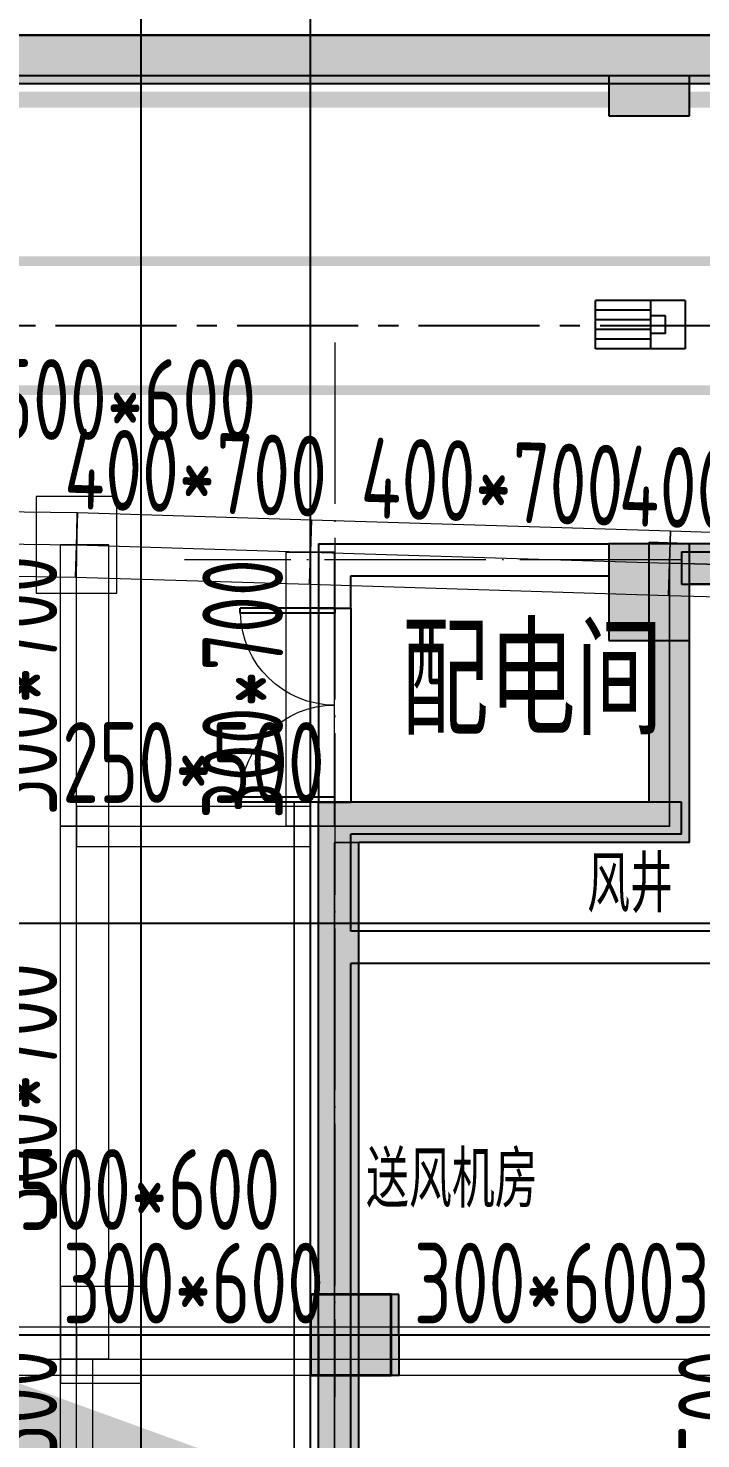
# Model space of a CAD drawing. Extents: x 369444 to 684549, y -549309 to 575337.
# Drawn here: x 505025 to 509194, y 462063 to 470800 of the extents above; entities that cross this region are included whole.
import ezdxf

# ---------------------------------------------------------------- set-up
doc = ezdxf.new("R2010")
doc.units = 0
doc.header["$LTSCALE"] = 1000
doc.header["$MEASUREMENT"] = 0
for name, pattern in [('__DASH', [0.35, 0.25, -0.1]), ('CENTER2', [1.125, 0.75, -0.125, 0.125, -0.125]), ('DASH', [0.35, 0.25, -0.1]), ('DOTE', [2.42, 2, -0.2, 0.02, -0.2])]:
    doc.linetypes.add(name, pattern=pattern)
for name, color, linetype, lineweight, true_color in [('-1-0-1', 7, 'Continuous', 0, 0xc0c0c0), ('-1-1-2', 7, 'Continuous', 0, 0xc0c0c0), ('-2-0-1', 1, 'Continuous', 0, 0xff0000), ('-2-1-2', 9, 'Continuous', 0, 0x808080), ('1-6-1', 7, 'Continuous', 0, 0x55ff55), ('1-6-2', 7, 'Continuous', 0, 0x55ff55), ('11-6-1', 2, 'Continuous', 0, 0xffff00), ('11-6-2', 2, 'Continuous', 0, 0xffff00), ('11-6-5', 2, 'Continuous', 0, 0xffff00), ('12-6-1', 4, 'Continuous', 0, 0x00ffff), ('12-6-2', 4, 'Continuous', 0, 0x00ffff), ('12-6-5', 4, 'Continuous', 0, 0x00ffff)]:
    doc.layers.add(name, color=color, linetype=linetype, lineweight=lineweight, true_color=true_color)
for name, color, linetype in [('A-WALL-HATCH', 8, 'Continuous'), ('COLUMN', 9, 'Continuous'), ('DOTE', 1, 'Continuous'), ('DUCT-排烟中心线', 5, 'CENTER2'), ('DUCT-排烟管', 2, 'Continuous'), ('HS-A-轮廓线-地下室', 3, 'DASH'), ('PUB_HATCH', 8, 'Continuous'), ('WALL', 9, 'Continuous'), ('WINDOW', 4, 'Continuous'), ('二期轮廓线', 8, 'DASH'), ('填充', 8, 'Continuous'), ('房间名称', 72, 'Continuous'), ('防火分区线', 7, 'Continuous'), ('风管标注', 3, 'Continuous')]:
    doc.layers.add(name, color=color, linetype=linetype)
for name, color, linetype, lineweight in [('DOTE2', 122, 'DOTE', 9), ('TEXT', 7, 'Continuous', 13), ('柱', 2, 'Continuous', 35)]:
    doc.layers.add(name, color=color, linetype=linetype, lineweight=lineweight)
doc.styles.add('_HZTXT', font='txt.shx', dxfattribs={"width": 0.8, "bigfont": 'HZTXT.shx'})
doc.styles.add('HNSJY', font='hnsjy-07.shx', dxfattribs={"width": 0.8, "bigfont": 'hnsjy-hz.shx'})
doc.styles.add('yjkcad', font='yjkeng.shx', dxfattribs={"width": 0.7, "height": 250, "bigfont": 'yjkchn.shx'})

# ---------------------------------------------------------------- blocks, each defined once
blk = doc.blocks.new('$DorLib2D$00000002')
for p, q in [((-0.5, 0), (-0.5, 0.4875)), ((-0.475, 0.4875), (-0.5, 0.4875)), ((-0.475, 0), (-0.475, 0.4875)), ((0.475, 0), (0.475, 0.4875)), ((0.475, 0.4875), (0.5, 0.4875)), ((0.5, 0), (0.5, 0.4875)), ((-0.5, 0), (-0.475, 0)), ((0.5, 0), (0.475, 0))]:
    blk.add_line(p, q)
at = {"lineweight": 13}
for centre, start, end in [((-0.4875, 0), 0, 88.53072), ((0.4875, 0), 91.46928, 180)]:
    blk.add_arc(centre, 0.4875, start, end, dxfattribs=at)
blk = doc.blocks.new('N-风管')
at = {"color": 0, "linetype": 'Continuous'}
for p, q in [((38489345054.336868, 3905563587, 2600.00001), (38489344498.336868, 3905563587, 2600.00001)), ((38489344840.499268, 3905563527, 2600.00001), (38489344498.336868, 3905563527, 2600.00001)), ((38489344840.499268, 3905563467, 2600.00001), (38489344498.336868, 3905563467, 2600.00001)), ((38489344931.127274, 3905563491, 2600.00001), (38489344840.499268, 3905563491, 2600.00001)), ((38489344840.499268, 3905563407, 2600.00001), (38489344498.336868, 3905563407, 2600.00001)), ((38489344840.499268, 3905563347, 2600.00001), (38489344498.336868, 3905563347, 2600.00001))]:
    blk.add_line(p, q, dxfattribs=at)
at = {"color": 0}
for p, q in [((38489344498.336868, 3905563287, 2600.00001), (38489344498.336868, 3905563587, 2600.00001)), ((38489344840.499268, 3905563287, 2600.00001), (38489344840.499268, 3905563587, 2600.00001)), ((38489345054.336868, 3905563587, 2600.00001), (38489345054.336868, 3905563287, 2600.00001)), ((38489344931.127274, 3905563383, 2600.00001), (38489344931.127274, 3905563491, 2600.00001)), ((38489344931.127274, 3905563383, 2600.00001), (38489344840.499268, 3905563383, 2600.00001)), ((38489345054.336868, 3905563287, 2600.00001), (38489344498.336868, 3905563287, 2600.00001))]:
    blk.add_line(p, q, dxfattribs=at)
at = {"layer": 'DUCT-排烟中心线', "color": 0}
blk.add_line((38489355400.452377, 3905563430.5), (38489338933.127274, 3905563430.5), dxfattribs=at)
at = {"layer": 'DUCT-排烟管', "color": 0, "const_width": 60}
for points in [[(38489355400.452377, 3905563830.5), (38489338933.127274, 3905563830.5)], [(38489338933.127274, 3905563030.5), (38489355400.452377, 3905563030.5)]]:
    blk.add_lwpolyline(points, dxfattribs=at)

msp = doc.modelspace()

# ---------------------------------------------------------------- hatches: boundary and pattern name
at = {"layer": 'A-WALL-HATCH'}
for points in [[(509124.6, 470256.6), (509124.6, 470756.6), (508624.6, 470756.6), (508624.6, 470256.6)], [(509124.6, 467007), (509124.6, 467607), (508624.6, 467607), (508624.6, 467007)], [(507323.3, 462457), (507321.9, 462957), (506821.9, 462957), (506823.3, 462457)]]:
    msp.add_hatch(color=256, dxfattribs=at).paths.add_polyline_path(points)
at = {"layer": 'PUB_HATCH'}
for points in [[(484428.7, 470517), (484558.7, 470457), (592974.6, 470457), (593274.6, 470757), (484408.7, 470757)], [(515104.6, 467407), (515124.6, 467607), (508874.6, 467607), (509124.6, 467357), (514974.6, 467357)], [(508874.6, 466007), (509124.6, 465757), (509124.6, 467357), (508874.6, 467607)], [(506824.6, 460907), (507074.6, 461157), (507074.6, 465757), (506824.6, 466007)], [(509124.6, 465757), (508874.6, 466007), (506824.6, 466007), (507074.6, 465757)]]:
    msp.add_hatch(color=256, dxfattribs=at).paths.add_polyline_path(points)
at = {"layer": 'PUB_HATCH', "linetype": 'ByBlock'}
for points in [[(508624.6, 470507), (508624.6, 470756.6), (508874.6, 470756.6), (508874.6, 470757), (500424.6, 470757), (500424.6, 470756.6), (500674.6, 470756.6), (500674.6, 470507)], [(516574.6, 470507), (516574.6, 470756.6), (516824.6, 470756.6), (516824.6, 470757), (508874.6, 470757), (508874.6, 470756.6), (509124.6, 470756.6), (509124.6, 470507)]]:
    msp.add_hatch(color=256, dxfattribs=at).paths.add_polyline_path(points)
at = {"layer": '填充'}
h = msp.add_hatch(color=8, dxfattribs=at)
h.dxf.hatch_style = 1
h.paths.add_polyline_path([(507274.5, 462457), (507274.5, 462957), (506774.5, 462957), (506774.5, 462457)], flags=17)
h.paths.add_polyline_path([(500674.5, 462457), (500674.5, 462957), (500174.5, 462957), (500174.5, 462457)], flags=17)
h.paths.add_polyline_path([(497874.5, 462457), (497874.5, 462957), (497374.5, 462957), (497374.5, 462457)], flags=17)
h.paths.add_polyline_path([(510074.5, 462457), (510074.5, 462957), (509524.5, 462957), (509524.5, 462457)], flags=17)
h.paths.add_polyline_path([(509524.5, 460757), (509774.5, 460757), (509774.5, 461157), (509374.5, 461157), (509374.5, 460757)], flags=17)
h.paths.add_polyline_path([(497424.5, 460757), (497574.5, 460757), (497574.5, 461157), (497174.5, 461157), (497174.5, 460757)], flags=17)
h.paths.add_polyline_path([(512274.5, 467357), (510074.5, 467357), (510074.5, 465157), (510624.5, 465157), (510624.5, 464957), (509824.5, 464957), (509824.5, 467607), (512474.5, 467607), (512474.5, 464957), (511724.5, 464957), (511724.5, 465157), (512274.5, 465157)])
h.paths.add_polyline_path([(501674.5, 458107), (501124.5, 458107), (501124.5, 458357), (501674.5, 458357), (502074.5, 458357), (502074.5, 458107), (501924.5, 458107), (501924.5, 455207), (500174.5, 455207), (500174.5, 455457), (501674.5, 455457)])
h.paths.add_polyline_path([(514974.5, 467357), (514324.5, 467357), (514324.5, 467607), (515224.5, 467607), (515224.5, 465807), (514974.5, 465807)])
h.paths.add_polyline_path([(492624.5, 467557), (491974.5, 467557), (491974.5, 466007), (491724.5, 466007), (491724.5, 467807), (492624.5, 467807)])
h.paths.add_polyline_path([(507624.5, 450607), (506774.5, 450607), (506074.5, 450607), (506074.5, 450857), (506524.5, 450857), (506524.5, 454057), (506774.5, 454057), (506774.5, 450857), (507624.5, 450857)])
h.paths.add_polyline_path([(500174.5, 450607), (499324.5, 450607), (499324.5, 450857), (500174.5, 450857), (500174.5, 454057), (500424.5, 454057), (500424.5, 450857), (500874.5, 450857), (500874.5, 450607)])
h.paths.add_polyline_path([(505824.5, 458107), (505274.5, 458107), (505274.5, 455457), (506774.5, 455457), (506774.5, 455207), (505024.5, 455207), (505024.5, 458107), (504874.5, 458107), (504874.5, 458357), (505274.5, 458357), (505824.5, 458357)])
h.paths.add_polyline_path([(521349.5, 458907), (520874.5, 458907), (520874.5, 457157), (520624.5, 457157), (520624.5, 458907), (520524.5, 458907), (520524.5, 459157), (520874.5, 459157), (521349.5, 459157)])
h.paths.add_polyline_path([(517574.5, 450607), (517274.5, 450607), (516874.5, 450607), (516874.5, 450857), (517024.5, 450857), (517024.5, 454457), (517274.5, 454457), (517274.5, 450857), (517574.5, 450857)])
h.paths.add_polyline_path([(514174.5, 450607), (513149.5, 450607), (512374.5, 450607), (512374.5, 450857), (513124.5, 450857), (513124.5, 454557), (513424.5, 454557), (513424.5, 450857), (514174.5, 450857)])
h.paths.add_polyline_path([(489924.5, 456557), (489924.5, 455757), (487824.5, 455757), (487824.5, 456007), (489674.5, 456007), (489674.5, 456557)])
h.paths.add_polyline_path([(497624.5, 465157), (496874.5, 465157), (496874.5, 467557), (494674.5, 467557), (494674.5, 465357), (495224.5, 465357), (495224.5, 465157), (494474.5, 465157), (494474.5, 467807), (497124.5, 467807), (497124.5, 465407), (497624.5, 465407)])
h.paths.add_polyline_path([(509524.5, 458107), (509074.5, 458107), (509074.5, 458357), (509774.5, 458357), (509774.5, 455207), (509524.5, 455207)])
h.paths.add_polyline_path([(497874.5, 458107), (497424.5, 458107), (497424.5, 455207), (497174.5, 455207), (497174.5, 458357), (497874.5, 458357)])
h.paths.add_polyline_path([(489674.5, 450607), (489374.5, 450607), (489374.5, 450857), (489674.5, 450857), (489674.5, 454457), (489924.5, 454457), (489924.5, 450857), (490074.5, 450857), (490074.5, 450607)])
h.paths.add_polyline_path([(486074.5, 458907), (485589.5, 458907), (485589.5, 459157), (486074.5, 459157), (486424.5, 459157), (486424.5, 458907), (486324.5, 458907), (486324.5, 457157), (486074.5, 457157)])
h.paths.add_polyline_path([(523874.5, 449607), (523324.5, 449607), (523324.5, 449857), (523574.5, 449857), (523574.5, 454307), (523874.5, 454307)])
h.paths.add_polyline_path([(483624.5, 449607), (483074.5, 449607), (483074.5, 454307), (483374.5, 454307), (483374.5, 449857), (483624.5, 449857)])
h.paths.add_polyline_path([(515374.5, 458907), (514974.5, 458907), (514974.5, 462457), (514574.5, 462457), (514574.5, 462657), (515224.5, 462657), (515224.5, 459157), (515374.5, 459157)])
h.paths.add_polyline_path([(491974.5, 458907), (491574.5, 458907), (491574.5, 459157), (491724.5, 459157), (491724.5, 462657), (492424.5, 462657), (492424.5, 462457), (491974.5, 462457)])
h.paths.add_polyline_path([(520074.5, 450607), (519374.5, 450607), (519374.5, 450857), (520074.5, 450857), (520074.5, 453757), (520324.5, 453757), (520324.5, 450857), (520324.5, 449857), (520924.5, 449857), (520924.5, 449607), (520074.5, 449607)])
h.paths.add_polyline_path([(493824.5, 460257), (493824.5, 456757), (493524.5, 456757), (493524.5, 460257)])
h.paths.add_polyline_path([(487574.5, 450607), (486874.5, 450607), (486874.5, 449607), (486024.5, 449607), (486024.5, 449857), (486624.5, 449857), (486624.5, 450857), (486624.5, 453757), (486874.5, 453757), (486874.5, 450857), (487574.5, 450857)])
h.paths.add_polyline_path([(513424.5, 460257), (513424.5, 456757), (513124.5, 456757), (513124.5, 460257)])
h.paths.add_polyline_path([(509774.5, 450607), (509424.5, 450607), (509424.5, 450857), (509524.5, 450857), (509524.5, 454057), (509774.5, 454057), (509774.5, 450857), (509974.5, 450857), (509974.5, 450607)])
h.paths.add_polyline_path([(497524.5, 450607), (497174.5, 450607), (496974.5, 450607), (496974.5, 450857), (497174.5, 450857), (497174.5, 454057), (497424.5, 454057), (497424.5, 450857), (497524.5, 450857)])
h.paths.add_polyline_path([(523874.5, 455757), (523174.5, 455757), (523174.5, 456007), (523574.5, 456007), (523574.5, 458907), (523199.5, 458907), (523199.5, 459157), (523874.5, 459157)])
h.paths.add_polyline_path([(483774.5, 455757), (483074.5, 455757), (483074.5, 459157), (483759.5, 459157), (483759.5, 458907), (483374.5, 458907), (483374.5, 456007), (483774.5, 456007)])
h.paths.add_polyline_path([(517024.5, 458907), (516974.5, 458907), (516974.5, 459157), (517274.5, 459157), (517674.5, 459157), (517674.5, 458907), (517274.5, 458907), (517274.5, 458057), (517024.5, 458057)])
h.paths.add_polyline_path([(489974.5, 458907), (489924.5, 458907), (489924.5, 458057), (489674.5, 458057), (489674.5, 458907), (489274.5, 458907), (489274.5, 459157), (489674.5, 459157), (489974.5, 459157)])
h.paths.add_polyline_path([(519124.5, 455757), (517024.5, 455757), (517024.5, 456557), (517274.5, 456557), (517274.5, 456007), (519124.5, 456007)])
edge = h.paths.add_edge_path()
edge.add_line((497374.5, 465157), (497374.5, 465057))
edge.add_line((497374.5, 465057), (497624.5, 465057))
edge.add_line((497624.5, 465057), (497624.5, 465157))
edge.add_line((497424.5, 460757), (497424.5, 460007))
edge.add_line((497424.5, 460007), (495374.5, 460007))
edge.add_line((495374.5, 460007), (495374.5, 460257))
edge.add_line((495374.5, 460257), (497174.5, 460257))
edge.add_line((497174.5, 460257), (497174.5, 460757))
edge.add_line((509774.5, 460757), (509774.5, 460257))
edge.add_line((509774.5, 460257), (511574.5, 460257))
edge.add_line((511574.5, 460257), (511574.5, 460007))
edge.add_line((511574.5, 460007), (509524.5, 460007))
edge.add_line((509524.5, 460007), (509524.5, 460757))

# ---------------------------------------------------------------- linework, layer by layer
at = {"layer": '-1-0-1', "color": 0}
for p in [(505324.3, 467600, -3600), (506774.3, 467555.4, -3600), (508999.3, 467486.9, -3600), (505324.3, 465856.9, -3600), (506774.3, 465856.9, -3600), (508999.3, 465856.9, -3600), (505324.3, 462556.9, -3600), (506774.3, 462556.9, -3600)]:
    msp.add_point(p, dxfattribs=at)
at = {"layer": '-1-1-2', "color": 0}
for p, q in [((505324.3, 467600, -3600), (505324.3, 467600)), ((506774.3, 467555.4, -3600), (506774.3, 467555.4)), ((508999.3, 467486.9, -3600), (508999.3, 467486.9)), ((505324.3, 465856.9, -3600), (505324.3, 465856.9)), ((506774.3, 465856.9, -3600), (506774.3, 465856.9)), ((508999.3, 465856.9, -3600), (508999.3, 465856.9)), ((505324.3, 462556.9, -3600), (505324.3, 462556.9)), ((506774.3, 462556.9, -3600), (506774.3, 462556.9))]:
    msp.add_line(p, q, dxfattribs=at)
at = {"layer": '-2-0-1', "color": 0}
for p, q in [((491874.3, 470507.1, -3600), (515074.3, 470507.1, -3600)), ((501324.3, 467656.9, -3600), (505324.3, 467600, -3600)), ((505324.3, 465856.9, -3600), (505324.3, 467600, -3600)), ((505324.3, 467600, -3600), (506774.3, 467555.4, -3600)), ((506774.3, 465856.9, -3600), (506774.3, 467555.4, -3600)), ((506774.3, 467555.4, -3600), (508999.3, 467486.9, -3600)), ((508999.3, 465856.9, -3600), (508999.3, 467486.9, -3600)), ((508999.3, 467486.9, -3600), (509974.3, 467456.9, -3600)), ((505324.3, 465856.9, -3600), (506774.3, 465856.9, -3600)), ((505324.3, 462556.9, -3600), (505324.3, 465856.9, -3600)), ((506774.3, 465856.9, -3600), (508999.3, 465856.9, -3600)), ((506774.3, 462556.9, -3600), (506774.3, 465856.9, -3600)), ((501324.3, 462556.9, -3600), (505324.3, 462556.9, -3600)), ((505324.3, 461056.9, -3600), (505324.3, 462556.9, -3600)), ((505324.3, 462556.9, -3600), (506774.3, 462556.9, -3600)), ((506774.3, 461056.9, -3600), (506774.3, 462556.9, -3600)), ((506774.3, 462556.9, -3600), (509674.3, 462556.9, -3600))]:
    msp.add_line(p, q, dxfattribs=at)
at = {"layer": '-2-1-2', "color": 0}
for p, q in [((491874.3, 470507.1), (515074.3, 470507.1)), ((501324.3, 467656.9), (505324.3, 467600)), ((505324.3, 465856.9), (505324.3, 467600)), ((505324.3, 467600), (506774.3, 467555.4)), ((506774.3, 465856.9), (506774.3, 467555.4)), ((506774.3, 467555.4), (508999.3, 467486.9)), ((508999.3, 465856.9), (508999.3, 467486.9)), ((508999.3, 467486.9), (509974.3, 467456.9)), ((505324.3, 465856.9), (506774.3, 465856.9)), ((505324.3, 462556.9), (505324.3, 465856.9)), ((506774.3, 465856.9), (508999.3, 465856.9)), ((506774.3, 462556.9), (506774.3, 465856.9)), ((501324.3, 462556.9), (505324.3, 462556.9)), ((505324.3, 461056.9), (505324.3, 462556.9)), ((505324.3, 462556.9), (506774.3, 462556.9)), ((506774.3, 461056.9), (506774.3, 462556.9)), ((506774.3, 462556.9), (509674.3, 462556.9))]:
    msp.add_line(p, q, dxfattribs=at)
at = {"layer": '1-6-1', "color": 0}
for p, q in [((515074.3, 470757.1, -3600), (491874.3, 470757.1, -3600)), ((491874.3, 470757.1), (515074.3, 470757.1)), ((515074.3, 470457.1), (491874.3, 470457.1)), ((491874.3, 470457.1, -3600), (515074.3, 470457.1, -3600)), ((508874.3, 467615.9, -3600), (508874.3, 467615.9)), ((509163.7, 467606.9, -3600), (508874.3, 467615.9, -3600)), ((508874.3, 467615.9), (509163.7, 467606.9)), ((508874.3, 467615.9, -3600), (508874.3, 466006.9, -3600)), ((508874.3, 467615.9), (508874.3, 467615.9, -3600)), ((508874.3, 466006.9), (508874.3, 467615.9)), ((509163.7, 467606.9), (509163.7, 467606.9, -3600)), ((509163.7, 467606.9, -3600), (509163.7, 467606.9)), ((512474.3, 467606.9, -3600), (509163.7, 467606.9, -3600)), ((509163.7, 467606.9), (512474.3, 467606.9)), ((509124.3, 467358), (509124.3, 467358, -3600)), ((509824.3, 467336.5), (509124.3, 467358)), ((509124.3, 467358, -3600), (509824.3, 467336.5, -3600)), ((509124.3, 467358), (509124.3, 465756.9)), ((509124.3, 467358, -3600), (509124.3, 467358)), ((509124.3, 465756.9, -3600), (509124.3, 467358, -3600)), ((506674.3, 466006.9, -3600), (506674.3, 466006.9)), ((508874.3, 466006.9, -3600), (506674.3, 466006.9, -3600)), ((506674.3, 466006.9), (508874.3, 466006.9)), ((506674.3, 466006.9, -3600), (506674.3, 462556.9, -3600)), ((506674.3, 466006.9), (506674.3, 466006.9, -3600)), ((506674.3, 462556.9), (506674.3, 466006.9)), ((508874.3, 466006.9, -3600), (508874.3, 466006.9)), ((508874.3, 466006.9), (508874.3, 466006.9, -3600)), ((506924.3, 465756.9), (506924.3, 465756.9, -3600)), ((509124.3, 465756.9), (506924.3, 465756.9)), ((506924.3, 465756.9, -3600), (509124.3, 465756.9, -3600)), ((506924.3, 465756.9), (506924.3, 462556.9)), ((506924.3, 465756.9, -3600), (506924.3, 465756.9)), ((506924.3, 462556.9, -3600), (506924.3, 465756.9, -3600)), ((509124.3, 465756.9), (509124.3, 465756.9, -3600)), ((509124.3, 465756.9, -3600), (509124.3, 465756.9)), ((506674.3, 462556.9, -3600), (506674.3, 462556.9)), ((506674.3, 462556.9, -3600), (506674.3, 460906.9, -3600)), ((506674.3, 462556.9), (506674.3, 462556.9, -3600)), ((506674.3, 460906.9), (506674.3, 462556.9)), ((506924.3, 462556.9), (506924.3, 462556.9, -3600)), ((506924.3, 462556.9), (506924.3, 461156.9)), ((506924.3, 462556.9, -3600), (506924.3, 462556.9)), ((506924.3, 461156.9, -3600), (506924.3, 462556.9, -3600))]:
    msp.add_line(p, q, dxfattribs=at)
at = {"layer": '1-6-2', "color": 0}
for p, q in [((515074.3, 470507.1), (491874.3, 470507.1)), ((491874.3, 470507.1, -3600), (515074.3, 470507.1, -3600)), ((508999.3, 467486.9), (508999.3, 467486.9, -3600)), ((509974.3, 467456.9), (508999.3, 467486.9)), ((508999.3, 467486.9, -3600), (509974.3, 467456.9, -3600)), ((508999.3, 467486.9), (508999.3, 465856.9)), ((508999.3, 467486.9, -3600), (508999.3, 467486.9)), ((508999.3, 465856.9, -3600), (508999.3, 467486.9, -3600)), ((506774.3, 465856.9), (506774.3, 465856.9, -3600)), ((508999.3, 465856.9), (506774.3, 465856.9)), ((506774.3, 465856.9, -3600), (508999.3, 465856.9, -3600)), ((506774.3, 465856.9), (506774.3, 462556.9)), ((506774.3, 465856.9, -3600), (506774.3, 465856.9)), ((506774.3, 462556.9, -3600), (506774.3, 465856.9, -3600)), ((508999.3, 465856.9), (508999.3, 465856.9, -3600)), ((508999.3, 465856.9, -3600), (508999.3, 465856.9)), ((506774.3, 462556.9), (506774.3, 462556.9, -3600)), ((506774.3, 462556.9), (506774.3, 461056.9)), ((506774.3, 462556.9, -3600), (506774.3, 462556.9)), ((506774.3, 461056.9, -3600), (506774.3, 462556.9, -3600))]:
    msp.add_line(p, q, dxfattribs=at)
at = {"layer": '11-6-1', "color": 0}
for p, q in [((505074.3, 467900), (505074.3, 467300)), ((505574.3, 467900), (505074.3, 467900)), ((505074.3, 467900, -3600), (505074.3, 467300, -3600)), ((505574.3, 467900, -3600), (505074.3, 467900, -3600)), ((505074.3, 467900, -3600), (505074.3, 467900)), ((505574.3, 467300), (505574.3, 467900)), ((505574.3, 467300, -3600), (505574.3, 467900, -3600)), ((505574.3, 467900, -3600), (505574.3, 467900)), ((505074.3, 467300), (505574.3, 467300)), ((505074.3, 467300, -3600), (505574.3, 467300, -3600)), ((505074.3, 467300, -3600), (505074.3, 467300)), ((505574.3, 467300, -3600), (505574.3, 467300)), ((505224.3, 463006.9), (505224.3, 462406.9)), ((505724.3, 463006.9), (505224.3, 463006.9)), ((505224.3, 463006.9, -3600), (505224.3, 462406.9, -3600)), ((505724.3, 463006.9, -3600), (505224.3, 463006.9, -3600)), ((505224.3, 463006.9, -3600), (505224.3, 463006.9)), ((505724.3, 462406.9), (505724.3, 463006.9)), ((505724.3, 462406.9, -3600), (505724.3, 463006.9, -3600)), ((505724.3, 463006.9, -3600), (505724.3, 463006.9)), ((505224.3, 462406.9), (505724.3, 462406.9)), ((505224.3, 462406.9, -3600), (505724.3, 462406.9, -3600)), ((505224.3, 462406.9, -3600), (505224.3, 462406.9)), ((505724.3, 462406.9, -3600), (505724.3, 462406.9))]:
    msp.add_line(p, q, dxfattribs=at)
at = {"layer": '11-6-2', "color": 0}
for p, q in [((505324.3, 467600, -3600), (505324.3, 467600)), ((505324.3, 462556.9, -3600), (505324.3, 462556.9))]:
    msp.add_line(p, q, dxfattribs=at)
at = {"layer": '12-6-1', "color": 0}
for p, q in [((501327.2, 467856.9), (505327.2, 467800)), ((501327.2, 467856.9, -700), (505327.2, 467800, -700)), ((505330.5, 467799.9), (505318.2, 467400.1)), ((505318.2, 467400.1, -700), (505330.5, 467799.9, -700)), ((505327.2, 467800), (505321.5, 467400)), ((505321.5, 467400, -700), (505327.2, 467800, -700)), ((505327.2, 467800, -700), (505327.2, 467800)), ((505330.5, 467799.9, -700), (505330.5, 467799.9)), ((505330.5, 467799.9), (506780.5, 467755.3)), ((505330.5, 467799.9, -700), (506780.5, 467755.3, -700)), ((506780.5, 467755.3), (506768.2, 467355.5)), ((506768.2, 467355.5, -700), (506780.5, 467755.3, -700)), ((506780.5, 467755.3), (506768.2, 467355.5)), ((506768.2, 467355.5, -700), (506780.5, 467755.3, -700)), ((506780.5, 467755.3, -700), (506780.5, 467755.3)), ((506780.5, 467755.3, -700), (506780.5, 467755.3)), ((506780.5, 467755.3), (509005.4, 467686.9)), ((506780.5, 467755.3, -700), (509005.4, 467686.9, -700)), ((509005.4, 467686.9), (508993.1, 467287)), ((508993.1, 467287, -700), (509005.4, 467686.9, -700)), ((509005.4, 467686.9), (508993.1, 467287)), ((508993.1, 467287, -700), (509005.4, 467686.9, -700)), ((509005.4, 467686.9, -700), (509005.4, 467686.9)), ((509005.4, 467686.9), (509980.5, 467656.9)), ((509005.4, 467686.9, -700), (509980.5, 467656.9, -700)), ((509005.4, 467686.9, -700), (509005.4, 467686.9)), ((505224.3, 467600), (505524.3, 467600)), ((505224.3, 467600, -700), (505224.3, 467600)), ((505524.3, 467600, -700), (505224.3, 467600, -700)), ((505224.3, 465856.9), (505224.3, 467600)), ((505224.3, 465856.9, -700), (505224.3, 467600, -700)), ((505524.3, 467600), (505524.3, 467600, -700)), ((505524.3, 465856.9), (505524.3, 467600)), ((505524.3, 465856.9, -700), (505524.3, 467600, -700)), ((506624.3, 467555.4), (506924.3, 467555.4)), ((506624.3, 467555.4, -700), (506624.3, 467555.4)), ((506924.3, 467555.4, -700), (506624.3, 467555.4, -700)), ((506624.3, 465856.9), (506624.3, 467555.4)), ((506624.3, 465856.9, -700), (506624.3, 467555.4, -700)), ((506924.3, 467555.4), (506924.3, 467555.4, -700)), ((506924.3, 465856.9), (506924.3, 467555.4)), ((506924.3, 465856.9, -700), (506924.3, 467555.4, -700)), ((501321.5, 467457), (505321.5, 467400)), ((501321.5, 467457, -700), (505321.5, 467400, -700)), ((505318.2, 467400.1), (505318.2, 467400.1, -700)), ((505318.2, 467400.1), (506768.2, 467355.5)), ((505318.2, 467400.1, -700), (506768.2, 467355.5, -700)), ((505321.5, 467400), (505321.5, 467400, -700)), ((506768.2, 467355.5), (506768.2, 467355.5, -700)), ((506768.2, 467355.5), (506768.2, 467355.5, -700)), ((506768.2, 467355.5), (508993.1, 467287)), ((506768.2, 467355.5, -700), (508993.1, 467287, -700)), ((508993.1, 467287), (508993.1, 467287, -700)), ((508993.1, 467287), (509968.2, 467257)), ((508993.1, 467287, -700), (509968.2, 467257, -700)), ((508993.1, 467287), (508993.1, 467287, -700)), ((505324.3, 465981.9), (505324.3, 465731.9)), ((505324.3, 465981.9, -500), (505324.3, 465981.9)), ((505324.3, 465731.9, -500), (505324.3, 465981.9, -500)), ((505324.3, 465981.9), (506774.3, 465981.9)), ((505324.3, 465981.9, -500), (506774.3, 465981.9, -500)), ((506774.3, 465981.9), (506774.3, 465731.9)), ((506774.3, 465981.9, -500), (506774.3, 465981.9)), ((506774.3, 465731.9, -500), (506774.3, 465981.9, -500)), ((505224.3, 465856.9), (505524.3, 465856.9)), ((505224.3, 465856.9, -700), (505224.3, 465856.9)), ((505524.3, 465856.9, -700), (505224.3, 465856.9, -700)), ((505224.3, 465856.9), (505524.3, 465856.9)), ((505224.3, 465856.9, -700), (505224.3, 465856.9)), ((505524.3, 465856.9, -700), (505224.3, 465856.9, -700)), ((505224.3, 462556.9), (505224.3, 465856.9)), ((505224.3, 462556.9, -700), (505224.3, 465856.9, -700)), ((505524.3, 465856.9), (505524.3, 465856.9, -700)), ((505524.3, 465856.9), (505524.3, 465856.9, -700)), ((505524.3, 462556.9), (505524.3, 465856.9)), ((505524.3, 462556.9, -700), (505524.3, 465856.9, -700)), ((506624.3, 465856.9), (506924.3, 465856.9)), ((506624.3, 465856.9, -700), (506624.3, 465856.9)), ((506924.3, 465856.9, -700), (506624.3, 465856.9, -700)), ((506924.3, 465856.9), (506924.3, 465856.9, -700)), ((505324.3, 465731.9), (505324.3, 465731.9, -500)), ((505324.3, 465731.9), (506774.3, 465731.9)), ((505324.3, 465731.9, -500), (506774.3, 465731.9, -500)), ((506774.3, 465731.9), (506774.3, 465731.9, -500)), ((501324.3, 462756.9), (505324.3, 462756.9)), ((501324.3, 462756.9, -600), (505324.3, 462756.9, -600)), ((505324.3, 462756.9), (505324.3, 462456.9)), ((505324.3, 462756.9, -600), (505324.3, 462756.9)), ((505324.3, 462456.9, -600), (505324.3, 462756.9, -600)), ((505324.3, 462756.9), (506774.3, 462756.9)), ((505324.3, 462756.9, -600), (506774.3, 462756.9, -600)), ((505324.3, 462756.9), (505324.3, 462456.9)), ((505324.3, 462756.9, -600), (505324.3, 462756.9)), ((505324.3, 462456.9, -600), (505324.3, 462756.9, -600)), ((506774.3, 462756.9), (506774.3, 462456.9)), ((506774.3, 462756.9, -600), (506774.3, 462756.9)), ((506774.3, 462456.9, -600), (506774.3, 462756.9, -600)), ((506774.3, 462756.9), (506774.3, 462456.9)), ((506774.3, 462756.9, -600), (506774.3, 462756.9)), ((506774.3, 462456.9, -600), (506774.3, 462756.9, -600)), ((506774.3, 462756.9), (509674.3, 462756.9)), ((506774.3, 462756.9, -600), (509674.3, 462756.9, -600)), ((505224.3, 462556.9), (505424.3, 462556.9)), ((505224.3, 462556.9, -500), (505224.3, 462556.9)), ((505424.3, 462556.9, -500), (505224.3, 462556.9, -500)), ((505224.3, 461056.9), (505224.3, 462556.9)), ((505224.3, 461056.9, -500), (505224.3, 462556.9, -500)), ((505224.3, 462556.9), (505524.3, 462556.9)), ((505224.3, 462556.9, -700), (505224.3, 462556.9)), ((505524.3, 462556.9, -700), (505224.3, 462556.9, -700)), ((505424.3, 462556.9), (505424.3, 462556.9, -500)), ((505424.3, 461056.9), (505424.3, 462556.9)), ((505424.3, 461056.9, -500), (505424.3, 462556.9, -500)), ((505524.3, 462556.9), (505524.3, 462556.9, -700)), ((501324.3, 462456.9), (505324.3, 462456.9)), ((501324.3, 462456.9, -600), (505324.3, 462456.9, -600)), ((505324.3, 462456.9), (505324.3, 462456.9, -600)), ((505324.3, 462456.9), (506774.3, 462456.9)), ((505324.3, 462456.9, -600), (506774.3, 462456.9, -600)), ((505324.3, 462456.9), (505324.3, 462456.9, -600)), ((506774.3, 462456.9), (506774.3, 462456.9, -600)), ((506774.3, 462456.9), (506774.3, 462456.9, -600)), ((506774.3, 462456.9), (509674.3, 462456.9)), ((506774.3, 462456.9, -600), (509674.3, 462456.9, -600))]:
    msp.add_line(p, q, dxfattribs=at)
at = {"layer": '12-6-2', "color": 0}
for p, q in [((501324.3, 467656.9), (505324.3, 467600)), ((505324.3, 465856.9), (505324.3, 467600)), ((505324.3, 467600), (506774.3, 467555.4)), ((506774.3, 465856.9), (506774.3, 467555.4)), ((506774.3, 467555.4), (508999.3, 467486.9)), ((508999.3, 467486.9), (509974.3, 467456.9)), ((505324.3, 465856.9), (506774.3, 465856.9)), ((505324.3, 462556.9), (505324.3, 465856.9)), ((501324.3, 462556.9), (505324.3, 462556.9)), ((505324.3, 461056.9), (505324.3, 462556.9)), ((505324.3, 462556.9), (506774.3, 462556.9)), ((506774.3, 462556.9), (509674.3, 462556.9))]:
    msp.add_line(p, q, dxfattribs=at)
at = {"layer": 'COLUMN', "color": 8}
for p, q in [((508624.6, 470507), (508624.6, 470256.6)), ((509124.6, 470256.6), (509124.6, 470507)), ((508624.6, 470256.6), (509124.6, 470256.6)), ((509124.6, 467607), (508624.6, 467607)), ((508624.6, 467607), (508624.6, 467007)), ((509124.6, 467007), (509124.6, 467607)), ((508624.6, 467007), (509124.6, 467007)), ((507321.9, 462957), (506821.9, 462957)), ((506821.9, 462957), (506823.3, 462457)), ((507323.3, 462457), (507321.9, 462957)), ((506823.3, 462457), (507323.3, 462457))]:
    msp.add_line(p, q, dxfattribs=at)
at = {"layer": 'DOTE', "color": 8}
for p, q in [((505724.5, 59364.2), (505724.5, 476704.8)), ((506774.5, 59364.2), (506774.5, 476704.8))]:
    msp.add_line(p, q, dxfattribs=at)
at = {"layer": 'DOTE', "color": 8, "lineweight": -2}
for p, q in [((377844.4, 470507), (624570.9, 470507)), ((377844.4, 465257), (624570.9, 465257)), ((377844.4, 462707), (624570.9, 462707))]:
    msp.add_line(p, q, dxfattribs=at)
at = {"layer": 'DOTE2', "linetype": 'DOTE', "ltscale": 0.5}
for points in [[(506924.6, 468852.9), (506924.6, 462320.2)], [(509071.8, 467507), (505993.6, 467507)]]:
    msp.add_lwpolyline(points, dxfattribs=at)
at = {"layer": 'HS-A-轮廓线-地下室', "lineweight": -2, "ltscale": 8}
msp.add_lwpolyline([(592974.5, 470757), (537864.5, 470756.9), (478574.5, 470756.9), (478574.5, 455557), (459624.8, 455556.9)], dxfattribs=at)
at = {"layer": 'WALL'}
for p, q in [((484408.7, 470757), (593274.6, 470757)), ((484558.7, 470457), (592974.6, 470457)), ((506824.6, 467607), (508624.6, 467607)), ((506824.6, 467607), (506824.6, 467207)), ((515124.6, 467607), (508874.6, 467607)), ((508874.6, 466007), (508874.6, 467607)), ((509074.5, 467557), (509974.5, 467557)), ((509074.5, 467557), (509074.5, 467357)), ((507024.6, 467407), (508624.6, 467407)), ((507024.6, 467207), (507024.6, 467407)), ((509074.5, 467357), (509874.5, 467357)), ((514974.6, 467357), (509124.6, 467357)), ((509124.6, 465757), (509124.6, 467357)), ((506824.6, 467207), (507024.6, 467207)), ((506824.5, 465107), (506824.5, 466007)), ((509074.5, 466007), (506824.5, 466007)), ((506824.6, 466007), (507024.6, 466007)), ((506824.6, 460907), (506824.6, 466007)), ((508874.6, 466007), (506824.6, 466007)), ((509074.5, 465807), (509074.5, 466007)), ((507024.5, 465207), (507024.5, 465807)), ((509074.5, 465807), (507024.5, 465807)), ((507074.6, 461157), (507074.6, 465757)), ((509124.6, 465757), (507074.6, 465757)), ((509874.5, 465207), (507024.5, 465207)), ((506824.5, 460957), (506824.5, 465107)), ((507024.5, 461157), (507024.5, 465007)), ((509874.5, 465007), (507024.5, 465007))]:
    msp.add_line(p, q, dxfattribs=at)
at = {"layer": 'WALL', "linetype": 'ByBlock'}
for p, q in [((500424.6, 470757), (508874.6, 470757)), ((508874.6, 470757), (516824.6, 470757)), ((500674.6, 470507), (508624.6, 470507)), ((509124.6, 470507), (516574.6, 470507))]:
    msp.add_line(p, q, dxfattribs=at)
at = {"layer": 'WINDOW'}
for p, q in [((506824.6, 467207), (506824.6, 466007)), ((507024.6, 467207), (507024.6, 466007))]:
    msp.add_line(p, q, dxfattribs=at)
at = {"layer": '二期轮廓线', "ltscale": 6}
msp.add_lwpolyline([(592974.6, 470757), (537864.7, 470756.9), (478574.7, 470756.9), (478574.6, 455557), (459624.9, 455556.9)], dxfattribs=at)
at = {"layer": '柱', "color": 5, "ltscale": 1}
msp.add_lwpolyline([(507274.5, 462457), (507274.5, 462957), (506774.5, 462957), (506774.5, 462457)], close=True, dxfattribs=at)
at = {"layer": '防火分区线', "linetype": '__DASH', "lineweight": -2, "ltscale": 8, "const_width": 100}
msp.add_lwpolyline([(478974.5, 470356.9), (537464.5, 470356.9), (537464.5, 462356.7), (528684.5, 462356.7), (528684.5, 460456.7), (524614.5, 460456.7), (524614.5, 457856.7), (524174.5, 457856.7), (524174.5, 459506.7), (521224.5, 459506.7), (521224.5, 461956.7), (515524.5, 461956.7), (515524.5, 462957), (512874.5, 462957), (512874.5, 456506.9), (509324.5, 456506.7), (509324.5, 455806.7), (505574.5, 455806.8), (505574.5, 458656.7), (501424.5, 458656.7)], dxfattribs=at)

# ---------------------------------------------------------------- block references
at = {"layer": 'WINDOW', "xscale": -1200, "yscale": 1200, "zscale": 1200, "rotation": 90}
msp.add_blockref('$DorLib2D$00000002', (506924.6, 466607), dxfattribs=at)
at = {"layer": '风管标注', "color": 8}
msp.add_blockref('N-风管', (-38488835956.2, -3905094473.4), dxfattribs=at)

# ---------------------------------------------------------------- texts
at = {"layer": '11-6-5', "color": 0, "char_height": 500, "attachment_point": 8, "style": 'yjkcad'}
for insert in [(505624.3, 468250, -3600), (505774.3, 463356.9, -3600)]:
    msp.add_mtext('500*600', dxfattribs=dict(at, insert=insert))
at = {"layer": '12-6-5', "color": 0, "char_height": 500, "attachment_point": 8, "style": 'yjkcad'}
for s, insert, rotation in [('400*700', (506056.1, 467797.6), 358.23761), ('400*700', (507893.6, 467741.1), 358.23762), ('400*700', (509493.6, 467691.8), 358.23762), ('300*700', (505204.3, 466728.5), 90), ('300*700', (506604.3, 466706.2), 90), ('300*700', (505204.3, 464206.9), 90), ('200*500', (505204.3, 461806.9), 90), ('200*500', (509554.3, 461806.9), 90)]:
    msp.add_mtext(s, dxfattribs=dict(at, insert=insert, rotation=rotation))
for s, insert in [('250*500', (506049.3, 466001.9)), ('300*600', (506049.3, 462776.9)), ('300*600', (508224.3, 462776.9)), ('300*600', (509824.3, 462776.9))]:
    msp.add_mtext(s, dxfattribs=dict(at, insert=insert))
at = {"layer": 'TEXT', "color": 3, "style": '_HZTXT', "width": 0.8}
msp.add_text('配电间', height=675, dxfattribs=at).set_placement((507339, 466421.8))
at = {"layer": '房间名称', "style": 'HNSJY', "width": 0.8}
for s, p in [('风井', (508489.1, 465323.7)), ('送风机房', (507118.8, 463494.7))]:
    msp.add_text(s, height=350, rotation=360, dxfattribs=at).set_placement(p)

doc.saveas('drawing.dxf')
